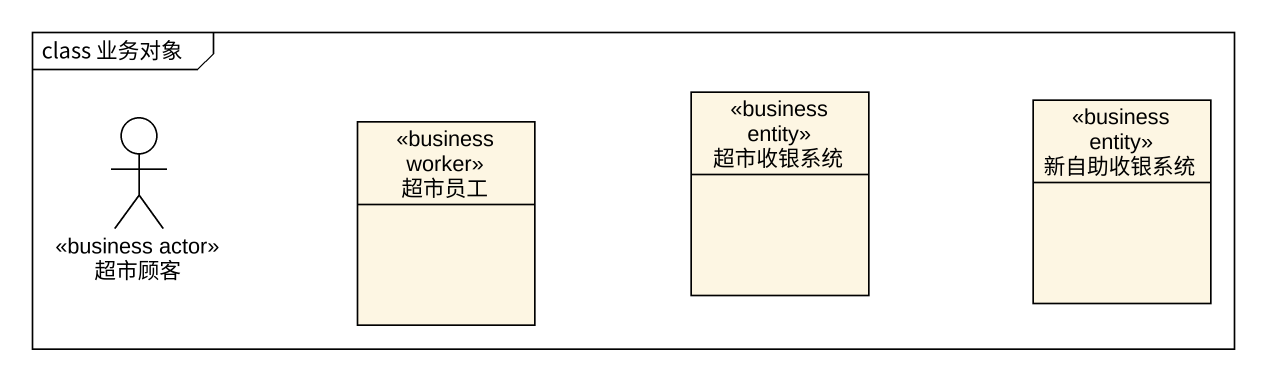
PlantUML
@startuml
mainframe class 业务对象
allowmixing
hide circle
hide empty members
class 超市收银系统 <<business entity>>
actor 超市顾客 <<business actor>>
class 超市员工 <<business worker>>
class 新自助收银系统 <<business entity>>
@enduml
